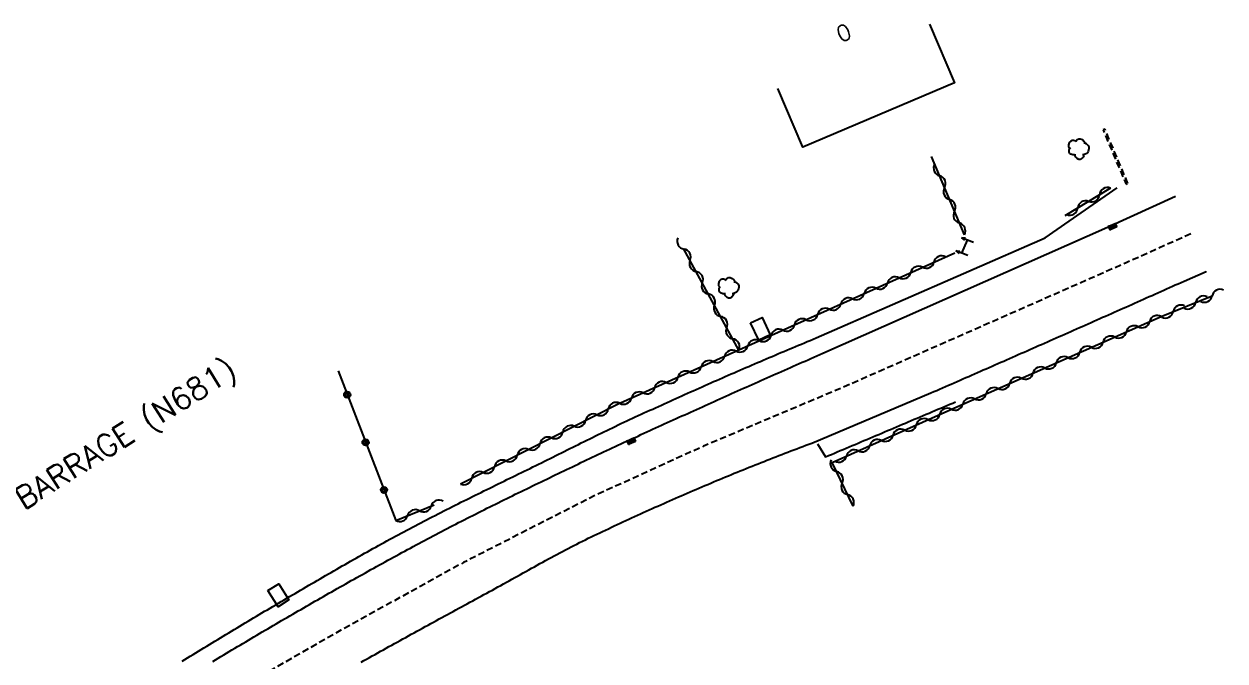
# Model space of a CAD drawing. Header units: millimetres. Extents: x 269999 to 271000, y 126004 to 126739.
# Drawn here: x 270224.3 to 270318.4, y 126308.4 to 126358.3 of the extents above; entities that cross this region are included whole.
import ezdxf
from ezdxf.enums import TextEntityAlignment as Align

# ---------------------------------------------------------------- set-up
doc = ezdxf.new("R2010")
doc.units = ezdxf.units.MM
doc.linetypes.add('DASHED', pattern=[0.75, 0.5, -0.25])
doc.layers.get('0').update_dxf_attribs({"linetype": 'CONTINUOUS'})
for name, color, linetype in [('W0001', 6, 'DASHED'), ('W0008', 7, 'CONTINUOUS'), ('W0017', 7, 'CONTINUOUS'), ('W0100', 7, 'CONTINUOUS'), ('W0105', 7, 'CONTINUOUS'), ('W0112', 1, 'DASHED'), ('W0300', 7, 'CONTINUOUS'), ('W0310', 3, 'CONTINUOUS'), ('W0322', 7, 'CONTINUOUS'), ('W0400', 7, 'CONTINUOUS'), ('W0989', 7, 'CONTINUOUS'), ('W0991', 7, 'CONTINUOUS'), ('W1471', 7, 'CONTINUOUS')]:
    doc.layers.add(name, color=color, linetype=linetype)
doc.styles.get("Standard").update_dxf_attribs({"font": 'romans.shx', "width": 0.85})

# ---------------------------------------------------------------- blocks, each defined once
blk = doc.blocks.new('T400')
for p, q in [((-0.15, 0.3), (0.15, 0.3)), ((-0.15, -0.25), (-0.15, 0.3)), ((-0.15, 0.15), (0.15, 0.15)), ((-0.15, 0), (0.15, 0)), ((0.15, 0.3), (0.15, -0.25)), ((-0.15, -0.15), (0.15, -0.15)), ((-0.15, -0.25), (-0.15, -0.3)), ((-0.15, -0.3), (0.15, -0.3)), ((0.15, -0.3), (0.15, -0.25))]:
    blk.add_line(p, q)
blk = doc.blocks.new('T300')
for p, q in [((-0.8, 0.514), (-0.857, 0.343)), ((-0.857, 0.343), (-0.857, 0.171)), ((-0.857, 0.171), (-0.743, 0.057)), ((-0.686, 0.629), (-0.8, 0.514)), ((-0.8, -0.057), (-0.743, 0.057)), ((-0.743, 0.057), (-0.686, 0.114)), ((-0.571, 0.686), (-0.686, 0.629)), ((-0.457, 0.686), (-0.571, 0.686)), ((-0.286, 0.629), (-0.457, 0.686)), ((-0.286, 0.629), (-0.171, 0.743)), ((-0.229, 0.571), (-0.286, 0.629)), ((-0.171, 0.743), (-0.057, 0.8)), ((-0.057, 0.8), (0.057, 0.8)), ((0.057, 0.8), (0.229, 0.743)), ((0.229, 0.743), (0.343, 0.629)), ((0.343, 0.629), (0.4, 0.514)), ((0.457, 0.457), (0.343, 0.457)), ((0.4, 0.514), (0.4, 0.457)), ((0.571, 0.4), (0.457, 0.457)), ((0.571, 0.4), (0.686, 0.286)), ((0.686, 0.286), (0.743, 0.171)), ((0.743, 0.057), (0.686, -0.171)), ((0.743, 0.171), (0.743, 0.057)), ((-0.8, -0.171), (-0.8, -0.057)), ((-0.8, -0.229), (-0.8, -0.171)), ((-0.743, -0.343), (-0.8, -0.229)), ((-0.686, -0.4), (-0.743, -0.343)), ((-0.514, -0.457), (-0.686, -0.4)), ((-0.4, -0.457), (-0.514, -0.457)), ((-0.4, -0.457), (-0.343, -0.457)), ((-0.343, -0.457), (-0.343, -0.4)), ((-0.343, -0.514), (-0.343, -0.457)), ((-0.286, -0.629), (-0.343, -0.514)), ((-0.171, -0.743), (-0.286, -0.629)), ((-0.057, -0.8), (-0.171, -0.743)), ((0.057, -0.8), (-0.057, -0.8)), ((0.171, -0.743), (0.057, -0.8)), ((0.229, -0.686), (0.171, -0.743)), ((0.286, -0.457), (0.229, -0.457)), ((0.286, -0.629), (0.229, -0.686)), ((0.457, -0.4), (0.286, -0.457)), ((0.343, -0.514), (0.286, -0.629)), ((0.343, -0.514), (0.343, -0.457)), ((0.571, -0.343), (0.457, -0.4)), ((0.629, -0.286), (0.571, -0.343)), ((0.686, -0.171), (0.629, -0.286))]:
    blk.add_line(p, q)
blk = doc.blocks.new('t105o')
for p, q in [((-0.5, 0), (0.5, 0)), ((0.5, 0), (0.2, 0.1)), ((0.5, 0), (0.2, -0.1))]:
    blk.add_line(p, q)
blk = doc.blocks.new('t322o')
at = {"color": 0, "linetype": 'Continuous'}
for radius in [0.25, 0.15]:
    blk.add_circle((0, 0), radius, dxfattribs=at)
blk = doc.blocks.new('t310o')
at = {"color": 0, "linetype": 'Continuous'}
for centre, start, end in [((-0.5, 0.375), 216.8699, 323.1304), ((0.5, -0.375), 36.8699, 143.1303)]:
    blk.add_arc(centre, 0.625, start, end, dxfattribs=at)
blk = doc.blocks.new('T1471')
at = {"color": 0, "linetype": 'Continuous', "flags": 128}
blk.add_lwpolyline([(-0.75, -0.5), (-0.75, 0.5), (0.75, 0.5), (0.75, -0.5), (-0.75, -0.5)], dxfattribs=at)

msp = doc.modelspace()

# ---------------------------------------------------------------- linework, layer by layer
at = {"layer": 'W0001', "flags": 128}
msp.add_lwpolyline([(270315.736, 126341.868), (270310.661, 126339.594), (270288.574, 126329.879), (270277.543, 126325.231), (270269.054, 126321.375), (270258.729, 126316.116), (270249.12, 126310.817), (270242.313, 126306.918), (270231.172, 126299.931), (270221.272, 126293.381), (270207.599, 126284.395), (270191.18, 126273.179), (270179.238, 126264.059), (270167.897, 126254.584), (270156.737, 126244.822), (270144.66, 126234.05), (270135.079, 126225.599), (270120.84, 126213.1), (270110.475, 126204.164), (270100.94, 126196.217), (270087.754, 126185.467), (270075.79, 126175.862), (270065.461, 126167.662), (270053.662, 126158.631), (270041.134, 126150.224), (270032.578, 126145.09), (270023.702, 126140.225), (270004.798, 126132.821), (270000, 126131.468)], dxfattribs=at)
at = {"layer": 'W0008', "flags": 128}
for points in [[(270239.084, 126308.369), (270239.299, 126308.499), (270239.514, 126308.629), (270239.729, 126308.758), (270239.944, 126308.887), (270240.159, 126309.017), (270240.374, 126309.146), (270240.59, 126309.275), (270240.805, 126309.403), (270241.02, 126309.532), (270241.236, 126309.661), (270241.452, 126309.789), (270241.667, 126309.917), (270241.883, 126310.045), (270242.099, 126310.173), (270242.315, 126310.301), (270242.531, 126310.429), (270242.747, 126310.556), (270242.963, 126310.684), (270243.18, 126310.811), (270243.396, 126310.938), (270243.612, 126311.065), (270243.829, 126311.192), (270244.046, 126311.319), (270244.262, 126311.445), (270244.479, 126311.572), (270244.696, 126311.698), (270244.913, 126311.824), (270245.13, 126311.95), (270245.347, 126312.076), (270245.565, 126312.202), (270245.784, 126312.329), (270246.002, 126312.455), (270246.22, 126312.581), (270246.438, 126312.706), (270246.657, 126312.832), (270246.875, 126312.958), (270247.094, 126313.083), (270247.313, 126313.209), (270247.531, 126313.334), (270247.75, 126313.459), (270247.969, 126313.584), (270248.188, 126313.709), (270248.407, 126313.833), (270248.626, 126313.958), (270248.845, 126314.082), (270249.064, 126314.207), (270249.284, 126314.331), (270249.503, 126314.455), (270249.723, 126314.579), (270249.942, 126314.702), (270250.162, 126314.826), (270250.382, 126314.949), (270250.602, 126315.072), (270250.822, 126315.195), (270251.042, 126315.318), (270251.262, 126315.441), (270251.482, 126315.563), (270251.702, 126315.686), (270251.923, 126315.808), (270252.143, 126315.93), (270252.364, 126316.052), (270252.585, 126316.173), (270252.806, 126316.295), (270253.026, 126316.416), (270253.248, 126316.537), (270253.469, 126316.658), (270253.69, 126316.778), (270253.911, 126316.899), (270254.133, 126317.019), (270254.355, 126317.139), (270254.576, 126317.258), (270254.798, 126317.378), (270255.02, 126317.497), (270255.242, 126317.617), (270255.465, 126317.735), (270255.687, 126317.854), (270255.909, 126317.973), (270256.132, 126318.091), (270256.355, 126318.209), (270256.578, 126318.327), (270256.801, 126318.444), (270257.021, 126318.56), (270257.241, 126318.675), (270257.462, 126318.79), (270257.683, 126318.905), (270257.904, 126319.019), (270258.125, 126319.133), (270258.346, 126319.246), (270258.567, 126319.36), (270258.789, 126319.473), (270259.011, 126319.585), (270259.233, 126319.698), (270259.455, 126319.81), (270259.677, 126319.922), (270259.899, 126320.033), (270260.121, 126320.145), (270260.344, 126320.256), (270260.567, 126320.367), (270260.789, 126320.477), (270261.012, 126320.588), (270261.235, 126320.698), (270261.458, 126320.808), (270261.681, 126320.918), (270261.904, 126321.028), (270262.128, 126321.138), (270262.351, 126321.247), (270262.574, 126321.356), (270262.798, 126321.465), (270263.021, 126321.574), (270263.245, 126321.683), (270263.469, 126321.792), (270263.692, 126321.901), (270263.916, 126322.01), (270264.14, 126322.118), (270264.364, 126322.227), (270264.588, 126322.335), (270264.811, 126322.443), (270265.035, 126322.552), (270265.259, 126322.66), (270265.483, 126322.769), (270265.707, 126322.877), (270265.931, 126322.985), (270266.153, 126323.093), (270266.376, 126323.2), (270266.598, 126323.307), (270266.82, 126323.414), (270267.043, 126323.52), (270267.266, 126323.627), (270267.489, 126323.733), (270267.711, 126323.839), (270267.934, 126323.945), (270268.157, 126324.051), (270268.381, 126324.157), (270268.604, 126324.262), (270268.827, 126324.367), (270269.05, 126324.472), (270269.274, 126324.577), (270269.497, 126324.682), (270269.721, 126324.787), (270269.945, 126324.891), (270270.168, 126324.995), (270270.392, 126325.1), (270270.616, 126325.204), (270270.84, 126325.307), (270271.064, 126325.411), (270271.288, 126325.515), (270271.512, 126325.618), (270271.736, 126325.722), (270271.961, 126325.825), (270272.185, 126325.928), (270272.414, 126326.033), (270272.643, 126326.138), (270272.871, 126326.243), (270273.1, 126326.347), (270273.329, 126326.452), (270273.558, 126326.557), (270273.787, 126326.661), (270274.016, 126326.766), (270274.245, 126326.87), (270274.474, 126326.975), (270274.704, 126327.079), (270274.933, 126327.183), (270275.162, 126327.288), (270275.391, 126327.392), (270275.62, 126327.496), (270275.85, 126327.6), (270276.079, 126327.704), (270276.308, 126327.808), (270276.538, 126327.911), (270276.767, 126328.015), (270276.996, 126328.119), (270277.226, 126328.222), (270277.455, 126328.326), (270277.685, 126328.429), (270277.914, 126328.533), (270278.144, 126328.636), (270278.374, 126328.739), (270278.603, 126328.842), (270278.833, 126328.946), (270279.063, 126329.049), (270279.292, 126329.152), (270279.522, 126329.255), (270279.752, 126329.357), (270279.982, 126329.46), (270280.212, 126329.563), (270280.441, 126329.666), (270280.671, 126329.768), (270280.901, 126329.871), (270281.131, 126329.973), (270281.361, 126330.075), (270281.591, 126330.178), (270281.821, 126330.28), (270282.051, 126330.382), (270282.282, 126330.484), (270282.512, 126330.586), (270282.742, 126330.688), (270282.972, 126330.79), (270283.202, 126330.892), (270283.433, 126330.994), (270283.663, 126331.095), (270283.893, 126331.197), (270284.124, 126331.299), (270284.354, 126331.4), (270284.584, 126331.502), (270284.815, 126331.603), (270285.045, 126331.704), (270285.276, 126331.805), (270285.506, 126331.907), (270285.737, 126332.008), (270285.968, 126332.109), (270286.198, 126332.21), (270286.429, 126332.311), (270286.66, 126332.411), (270286.89, 126332.512), (270309.203, 126342.4), (270314.539, 126344.813)], [(270250.71, 126308.319), (270250.928, 126308.44), (270251.146, 126308.562), (270251.364, 126308.684), (270251.582, 126308.805), (270251.801, 126308.927), (270252.019, 126309.048), (270252.237, 126309.169), (270252.455, 126309.29), (270252.674, 126309.411), (270252.892, 126309.532), (270253.111, 126309.653), (270253.329, 126309.774), (270253.548, 126309.895), (270253.766, 126310.015), (270253.985, 126310.136), (270254.204, 126310.256), (270254.423, 126310.377), (270254.641, 126310.497), (270254.86, 126310.618), (270255.079, 126310.738), (270255.298, 126310.858), (270255.517, 126310.978), (270255.736, 126311.098), (270255.955, 126311.218), (270256.174, 126311.338), (270256.393, 126311.458), (270256.612, 126311.578), (270256.831, 126311.698), (270257.05, 126311.817), (270257.269, 126311.937), (270257.488, 126312.057), (270257.707, 126312.177), (270257.927, 126312.296), (270258.146, 126312.416), (270258.365, 126312.535), (270258.584, 126312.655), (270258.803, 126312.774), (270259.023, 126312.894), (270259.242, 126313.013), (270259.461, 126313.133), (270259.681, 126313.252), (270259.9, 126313.372), (270260.119, 126313.491), (270260.338, 126313.61), (270260.558, 126313.73), (270260.777, 126313.849), (270260.997, 126313.969), (270261.218, 126314.09), (270261.438, 126314.211), (270261.657, 126314.332), (270261.877, 126314.453), (270262.097, 126314.575), (270262.316, 126314.697), (270262.535, 126314.819), (270262.755, 126314.941), (270262.974, 126315.063), (270263.193, 126315.186), (270263.412, 126315.308), (270263.632, 126315.43), (270263.851, 126315.552), (270264.071, 126315.674), (270264.29, 126315.796), (270264.51, 126315.917), (270264.73, 126316.038), (270264.95, 126316.159), (270265.17, 126316.28), (270265.39, 126316.4), (270265.611, 126316.519), (270265.832, 126316.639), (270266.053, 126316.757), (270266.274, 126316.875), (270266.496, 126316.993), (270266.718, 126317.11), (270266.941, 126317.226), (270267.164, 126317.341), (270267.387, 126317.456), (270267.611, 126317.57), (270267.835, 126317.683), (270268.059, 126317.795), (270268.285, 126317.906), (270268.51, 126318.017), (270268.737, 126318.126), (270268.963, 126318.234), (270269.189, 126318.343), (270269.416, 126318.45), (270269.642, 126318.558), (270269.869, 126318.665), (270270.096, 126318.772), (270270.323, 126318.879), (270270.55, 126318.985), (270270.777, 126319.092), (270271.004, 126319.198), (270271.232, 126319.303), (270271.459, 126319.408), (270271.687, 126319.514), (270271.915, 126319.618), (270272.142, 126319.723), (270272.37, 126319.827), (270272.599, 126319.931), (270272.827, 126320.035), (270273.055, 126320.138), (270273.284, 126320.241), (270273.512, 126320.344), (270273.741, 126320.446), (270273.97, 126320.549), (270274.199, 126320.651), (270274.428, 126320.752), (270274.657, 126320.854), (270274.886, 126320.955), (270275.116, 126321.056), (270275.345, 126321.156), (270275.575, 126321.256), (270275.805, 126321.356), (270276.035, 126321.456), (270276.265, 126321.556), (270276.495, 126321.655), (270276.725, 126321.754), (270276.956, 126321.852), (270277.186, 126321.951), (270277.417, 126322.049), (270277.648, 126322.146), (270277.878, 126322.244), (270278.109, 126322.341), (270278.341, 126322.438), (270278.572, 126322.535), (270278.803, 126322.631), (270279.035, 126322.727), (270279.266, 126322.823), (270279.498, 126322.918), (270279.73, 126323.014), (270279.962, 126323.109), (270280.194, 126323.203), (270280.426, 126323.298), (270280.658, 126323.392), (270280.891, 126323.486), (270281.123, 126323.579), (270281.356, 126323.672), (270281.589, 126323.765), (270281.821, 126323.858), (270282.054, 126323.95), (270282.288, 126324.043), (270282.521, 126324.134), (270282.754, 126324.226), (270282.988, 126324.317), (270283.221, 126324.408), (270283.455, 126324.499), (270283.689, 126324.59), (270283.923, 126324.68), (270284.157, 126324.77), (270284.391, 126324.859), (270284.626, 126324.949), (270284.86, 126325.038), (270285.095, 126325.127), (270285.329, 126325.215), (270285.564, 126325.303), (270285.799, 126325.391), (270286.034, 126325.479), (270295.365, 126329.408), (270295.594, 126329.507), (270295.822, 126329.607), (270296.051, 126329.707), (270296.279, 126329.807), (270296.508, 126329.907), (270296.736, 126330.006), (270296.964, 126330.106), (270297.193, 126330.206), (270297.421, 126330.306), (270297.65, 126330.406), (270297.878, 126330.506), (270298.107, 126330.606), (270298.335, 126330.706), (270298.563, 126330.806), (270298.792, 126330.906), (270299.02, 126331.006), (270299.248, 126331.106), (270299.477, 126331.206), (270299.705, 126331.306), (270299.933, 126331.406), (270300.162, 126331.506), (270300.39, 126331.607), (270300.618, 126331.707), (270300.847, 126331.807), (270301.075, 126331.907), (270301.303, 126332.008), (270301.531, 126332.108), (270301.76, 126332.208), (270301.988, 126332.308), (270302.216, 126332.409), (270302.444, 126332.509), (270302.673, 126332.61), (270302.901, 126332.71), (270303.129, 126332.811), (270303.357, 126332.911), (270303.585, 126333.011), (270303.813, 126333.112), (270304.042, 126333.213), (270304.27, 126333.313), (270304.498, 126333.414), (270304.726, 126333.514), (270304.954, 126333.615), (270305.182, 126333.716), (270305.41, 126333.816), (270305.638, 126333.917), (270305.866, 126334.018), (270306.095, 126334.118), (270306.323, 126334.219), (270306.551, 126334.32), (270306.779, 126334.421), (270307.007, 126334.522), (270307.235, 126334.622), (270307.463, 126334.723), (270307.691, 126334.824), (270307.919, 126334.925), (270308.147, 126335.026), (270308.375, 126335.127), (270308.602, 126335.228), (270308.83, 126335.329), (270309.058, 126335.43), (270309.286, 126335.531), (270309.514, 126335.632), (270309.742, 126335.733), (270309.97, 126335.835), (270310.198, 126335.936), (270310.426, 126336.037), (270310.654, 126336.138), (270310.881, 126336.239), (270311.109, 126336.341), (270311.337, 126336.442), (270311.565, 126336.543), (270311.793, 126336.644), (270312.021, 126336.746), (270312.248, 126336.847), (270312.476, 126336.948), (270312.704, 126337.05), (270312.932, 126337.151), (270313.159, 126337.253), (270313.387, 126337.354), (270313.615, 126337.456), (270313.843, 126337.557), (270314.07, 126337.659), (270314.298, 126337.76), (270314.526, 126337.862), (270314.753, 126337.963), (270314.981, 126338.065), (270315.209, 126338.167), (270315.209, 126338.167), (270315.209, 126338.167), (270315.209, 126338.167), (270315.209, 126338.167), (270315.209, 126338.167), (270316.933, 126338.922), (270316.933, 126338.922), (270316.933, 126338.922), (270316.933, 126338.922), (270316.933, 126338.922), (270316.933, 126338.922)]]:
    msp.add_lwpolyline(points, dxfattribs=at)
at = {"layer": 'W0017', "flags": 128}
for points in [[(270236.676, 126308.392), (270236.891, 126308.524), (270237.106, 126308.656), (270237.321, 126308.787), (270237.536, 126308.919), (270237.751, 126309.05), (270237.966, 126309.182), (270238.181, 126309.313), (270238.396, 126309.444), (270238.612, 126309.575), (270238.827, 126309.706), (270239.043, 126309.837), (270239.258, 126309.967), (270239.474, 126310.098), (270239.69, 126310.228), (270239.905, 126310.359), (270240.121, 126310.489), (270240.337, 126310.619), (270240.553, 126310.749), (270240.769, 126310.879), (270240.985, 126311.009), (270241.201, 126311.138), (270241.417, 126311.268), (270241.634, 126311.397), (270241.85, 126311.527), (270242.067, 126311.656), (270242.283, 126311.785), (270242.5, 126311.914), (270242.716, 126312.043), (270242.933, 126312.172), (270243.15, 126312.3), (270243.367, 126312.429), (270243.584, 126312.557), (270243.801, 126312.686), (270244.018, 126312.814), (270244.235, 126312.942), (270244.452, 126313.07), (270244.669, 126313.198), (270244.887, 126313.325), (270245.104, 126313.453), (270245.321, 126313.58), (270245.538, 126313.707), (270245.754, 126313.834), (270245.971, 126313.961), (270246.188, 126314.088), (270246.405, 126314.215), (270246.622, 126314.342), (270246.839, 126314.468), (270247.056, 126314.595), (270247.273, 126314.722), (270247.491, 126314.848), (270247.708, 126314.974), (270247.925, 126315.1), (270248.143, 126315.226), (270248.36, 126315.352), (270248.578, 126315.478), (270248.796, 126315.603), (270249.013, 126315.728), (270249.231, 126315.853), (270249.449, 126315.978), (270249.668, 126316.103), (270249.886, 126316.228), (270250.104, 126316.352), (270250.323, 126316.476), (270250.542, 126316.6), (270250.76, 126316.723), (270250.979, 126316.846), (270251.199, 126316.969), (270251.418, 126317.092), (270251.637, 126317.214), (270251.857, 126317.336), (270252.077, 126317.458), (270252.297, 126317.58), (270252.517, 126317.701), (270252.737, 126317.822), (270252.958, 126317.942), (270253.179, 126318.062), (270253.4, 126318.182), (270253.621, 126318.301), (270253.842, 126318.42), (270254.064, 126318.539), (270254.286, 126318.657), (270254.508, 126318.774), (270254.73, 126318.892), (270254.953, 126319.009), (270255.176, 126319.125), (270255.399, 126319.242), (270255.622, 126319.358), (270255.845, 126319.473), (270256.068, 126319.588), (270256.292, 126319.703), (270256.516, 126319.818), (270256.739, 126319.932), (270256.963, 126320.046), (270257.188, 126320.16), (270257.412, 126320.274), (270257.636, 126320.387), (270257.861, 126320.5), (270258.085, 126320.613), (270258.31, 126320.725), (270258.535, 126320.837), (270258.76, 126320.95), (270258.985, 126321.062), (270259.21, 126321.173), (270259.435, 126321.285), (270259.661, 126321.396), (270259.886, 126321.508), (270260.111, 126321.619), (270260.337, 126321.73), (270260.562, 126321.841), (270260.788, 126321.952), (270261.014, 126322.063), (270261.239, 126322.173), (270261.465, 126322.284), (270261.691, 126322.395), (270261.916, 126322.505), (270262.142, 126322.616), (270262.368, 126322.726), (270262.594, 126322.837), (270262.82, 126322.947), (270263.045, 126323.058), (270263.271, 126323.168), (270263.497, 126323.279), (270263.723, 126323.389), (270263.948, 126323.5), (270264.174, 126323.611), (270264.4, 126323.721), (270264.625, 126323.832), (270264.851, 126323.943), (270265.076, 126324.054), (270265.302, 126324.166), (270265.527, 126324.277), (270265.749, 126324.387), (270265.97, 126324.497), (270266.192, 126324.606), (270266.413, 126324.717), (270266.635, 126324.827), (270266.856, 126324.937), (270267.077, 126325.047), (270267.299, 126325.157), (270267.52, 126325.267), (270267.742, 126325.377), (270267.963, 126325.487), (270268.185, 126325.597), (270268.406, 126325.707), (270268.628, 126325.816), (270268.85, 126325.925), (270269.072, 126326.035), (270269.294, 126326.143), (270269.516, 126326.252), (270269.739, 126326.36), (270269.961, 126326.468), (270270.184, 126326.575), (270270.407, 126326.682), (270270.63, 126326.789), (270270.853, 126326.895), (270271.077, 126327.001), (270271.301, 126327.106), (270271.525, 126327.211), (270271.749, 126327.315), (270271.975, 126327.42), (270272.202, 126327.524), (270272.429, 126327.629), (270272.655, 126327.733), (270272.882, 126327.837), (270273.109, 126327.941), (270273.335, 126328.045), (270273.562, 126328.148), (270273.789, 126328.252), (270274.016, 126328.355), (270274.243, 126328.458), (270274.471, 126328.562), (270274.698, 126328.664), (270274.925, 126328.767), (270275.152, 126328.87), (270275.38, 126328.972), (270275.607, 126329.074), (270275.835, 126329.177), (270276.063, 126329.279), (270276.29, 126329.38), (270276.518, 126329.482), (270276.746, 126329.584), (270276.974, 126329.685), (270277.202, 126329.786), (270277.43, 126329.887), (270277.658, 126329.988), (270277.886, 126330.089), (270278.114, 126330.19), (270278.342, 126330.29), (270278.571, 126330.391), (270278.799, 126330.491), (270279.027, 126330.591), (270279.256, 126330.691), (270279.485, 126330.791), (270279.713, 126330.89), (270279.942, 126330.99), (270280.171, 126331.089), (270280.4, 126331.188), (270280.629, 126331.287), (270280.858, 126331.386), (270281.087, 126331.485), (270281.316, 126331.583), (270281.545, 126331.682), (270281.774, 126331.78), (270282.003, 126331.878), (270282.233, 126331.976), (270282.462, 126332.074), (270282.692, 126332.171), (270282.921, 126332.269), (270283.151, 126332.366), (270283.381, 126332.464), (270283.61, 126332.561), (270283.84, 126332.658), (270284.07, 126332.754), (270284.3, 126332.851), (270284.53, 126332.947), (270284.76, 126333.044), (270284.99, 126333.14), (270285.221, 126333.236), (270285.451, 126333.332), (270285.681, 126333.428), (270285.912, 126333.523), (270286.142, 126333.619), (270286.373, 126333.714), (270304.313, 126341.569), (270309.968, 126345.482)], [(270286.469, 126325.428), (270287.106, 126324.398), (270287.338, 126324.496), (270287.57, 126324.594), (270287.802, 126324.692), (270288.034, 126324.79), (270288.266, 126324.888), (270288.497, 126324.987), (270288.729, 126325.085), (270288.961, 126325.183), (270289.193, 126325.281), (270289.425, 126325.379), (270289.657, 126325.477), (270289.889, 126325.575), (270290.121, 126325.673), (270290.352, 126325.771), (270290.584, 126325.869), (270290.816, 126325.967), (270291.048, 126326.065), (270291.28, 126326.163), (270291.512, 126326.261), (270291.744, 126326.359), (270291.976, 126326.457), (270292.207, 126326.555), (270292.439, 126326.653), (270292.671, 126326.751), (270292.903, 126326.849), (270293.135, 126326.947), (270293.367, 126327.045), (270293.599, 126327.143), (270293.831, 126327.241), (270294.062, 126327.34), (270294.294, 126327.438), (270294.526, 126327.536), (270294.758, 126327.634), (270294.99, 126327.732), (270295.222, 126327.83), (270295.454, 126327.928), (270295.686, 126328.026), (270295.917, 126328.124), (270296.149, 126328.222), (270296.381, 126328.32), (270296.613, 126328.418), (270296.845, 126328.516), (270297.077, 126328.614), (270297.309, 126328.712)]]:
    msp.add_lwpolyline(points, dxfattribs=at)
at = {"layer": 'W0100', "flags": 128}
for points in [[(270295.266, 126358.304), (270297.224, 126353.703), (270285.342, 126348.648), (270283.384, 126353.249)], [(270297.797, 126340.346), (270298.233, 126341.384)]]:
    msp.add_lwpolyline(points, dxfattribs=at)
at = {"layer": 'W0112', "flags": 128}
msp.add_lwpolyline([(270310.806, 126345.81), (270309.014, 126350.067), (270308.868, 126350.006), (270310.66, 126345.749)], close=True, dxfattribs=at)
at = {"layer": 'W0310', "flags": 128}
for points in [[(270297.989, 126341.797), (270295.414, 126347.926)], [(270309.438, 126345.451), (270305.866, 126343.287)], [(270258.49, 126322.273), (270270.804, 126328.515), (270280.313, 126332.773), (270297.243, 126340.394)], [(270280.32, 126332.767), (270275.987, 126340.726)], [(270289.265, 126320.543), (270287.643, 126323.97), (270297.388, 126328.318), (270313.405, 126335.391), (270317.411, 126337.017)], [(270253.426, 126319.426), (270256.437, 126320.641)]]:
    msp.add_lwpolyline(points, dxfattribs=at)
at = {"layer": 'W0322', "flags": 128}
msp.add_lwpolyline([(270248.901, 126331.133), (270253.428, 126319.406)], dxfattribs=at)

# ---------------------------------------------------------------- block references
at = {"layer": 'W0105'}
for p, rotation in [((270298.233, 126341.384), 158.8031338591186), ((270297.797, 126340.346), 158.8727330367113)]:
    msp.add_blockref('t105o', p, dxfattribs=dict(at, rotation=rotation))
at = {"layer": 'W0300'}
for p in [(270307.013, 126348.503), (270279.568, 126337.637)]:
    msp.add_blockref('T300', p, dxfattribs=at)
at = {"layer": 'W0310'}
for p, rotation in [((270296.052, 126346.406), 112.7964260494321), ((270296.827, 126344.563), 112.7964260494321), ((270308.582, 126344.933), 211.2120474719222), ((270306.872, 126343.896), 211.2120474719222), ((270297.602, 126342.719), 112.7964260494321), ((270276.016, 126340.671), 118.5674055209351), ((270276.973, 126338.915), 118.5674055209351), ((270295.61, 126339.659), 24.23604835880846), ((270293.786, 126338.838), 24.23604835880846), ((270277.929, 126337.158), 118.5674055209351), ((270291.962, 126338.017), 24.23604835880846), ((270290.139, 126337.196), 24.23604835880846), ((270316.116, 126336.491), 26.47028461715353), ((270317.411, 126337.017), 26.47028461715353), ((270278.885, 126335.402), 118.5674055209351), ((270286.491, 126335.554), 24.23604835880846), ((270288.315, 126336.375), 24.23604835880846), ((270314.355, 126335.776), 26.47028461715353), ((270284.668, 126334.733), 24.23604835880846), ((270312.516, 126334.998), 23.82432998169017), ((270279.842, 126333.645), 118.5674055209351), ((270282.844, 126333.912), 24.23604835880846), ((270310.687, 126334.19), 23.82432998169017), ((270281.02, 126333.091), 24.23604835880846), ((270308.857, 126333.383), 23.82432998169017), ((270279.195, 126332.272), 24.12177085593126), ((270305.198, 126331.767), 23.82432998169017), ((270307.028, 126332.575), 23.82432998169017), ((270277.37, 126331.455), 24.12177085593126), ((270303.369, 126330.959), 23.82432998169017), ((270273.719, 126329.82), 24.12177085593126), ((270275.545, 126330.638), 24.12177085593126), ((270301.539, 126330.151), 23.82432998169017), ((270271.894, 126329.003), 24.12177085593126), ((270299.709, 126329.343), 23.82432998169017), ((270270.085, 126328.151), 26.88147473015478), ((270297.88, 126328.535), 23.82432998169017), ((270268.301, 126327.246), 26.88147473015478), ((270296.053, 126327.722), 24.04772729643598), ((270266.518, 126326.342), 26.88147473015478), ((270292.4, 126326.092), 24.04772729643598), ((270294.226, 126326.907), 24.04772729643598), ((270264.734, 126325.438), 26.88147473015478), ((270290.573, 126325.277), 24.04772729643598), ((270262.95, 126324.534), 26.88147473015478), ((270288.747, 126324.462), 24.04772729643598), ((270261.166, 126323.629), 26.88147473015478), ((270287.981, 126323.255), 115.3345276209526), ((270259.382, 126322.725), 26.88147473015478), ((270288.837, 126321.447), 115.3345276209526), ((270256.208, 126320.549), 21.98252309957172), ((270254.353, 126319.8), 21.98252309957172)]:
    msp.add_blockref('t310o', p, dxfattribs=dict(at, rotation=rotation))
at = {"layer": 'W0322', "rotation": 291.1093604022759}
for p in [(270249.621, 126329.267), (270251.062, 126325.536), (270252.502, 126321.804)]:
    msp.add_blockref('t322o', p, dxfattribs=at)
at = {"layer": 'W0400'}
for p, rotation in [((270309.593, 126342.429), 293.9098050016657), ((270271.873, 126325.622), 294.7085736087142)]:
    msp.add_blockref('T400', p, dxfattribs=dict(at, rotation=rotation))
at = {"layer": 'W1471'}
for p, rotation in [((270282.008, 126334.429), 295.1238528319891), ((270244.229, 126313.559), 302.0639576379292)]:
    msp.add_blockref('T1471', p, dxfattribs=dict(at, rotation=rotation))

# ---------------------------------------------------------------- texts
at = {"layer": 'W0989'}
msp.add_text('ROUTE DU BARRAGE (N681)', height=1.75, rotation=32.20493, dxfattribs=at).set_placement((270226.747, 126322.626), align=Align.MIDDLE)
at = {"layer": 'W0991'}
msp.add_text('0', height=1.25, rotation=23.04913, dxfattribs=at).set_placement((270288.542, 126357.617), align=Align.MIDDLE)

doc.saveas('drawing.dxf')
